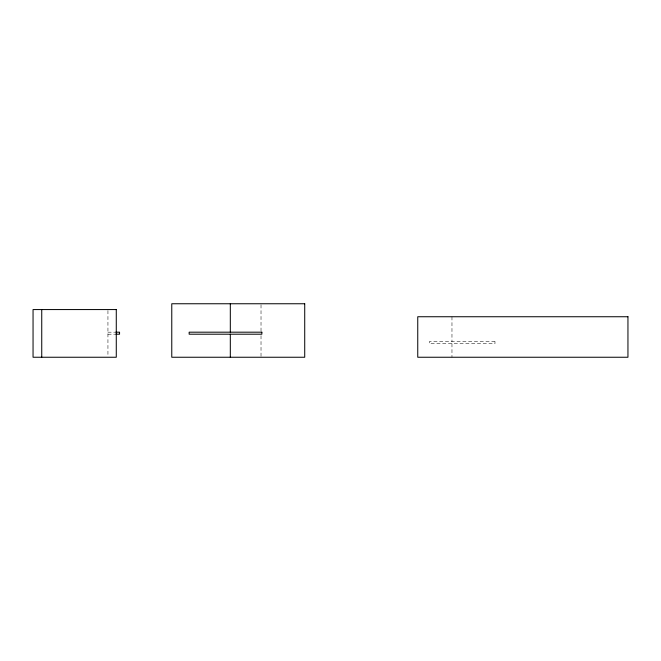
<?xml version="1.0" encoding="UTF-8"?>
<svg xmlns="http://www.w3.org/2000/svg" width="661" height="661" viewBox="0 0 661 661"><rect width="100%" height="100%" fill="white"/><g stroke="black" fill="none" stroke-linecap="round" stroke-linejoin="round"><path stroke-width="0.5" stroke-dasharray="3.31 2.48" d="M107.941 332.186L114.717 332.186M107.941 334.202L114.717 334.202M451.967 316.743L451.967 341.663M451.967 343.679L451.967 357.246M261.021 304.787L261.021 331.525M261.021 335.639L261.021 357.246M107.941 310.571L107.941 356.246M494.982 341.663L429.262 341.663L429.262 343.679L494.982 343.679L494.982 341.663"/><path stroke-width="0.99" d="M115.683 332.186L119.55 332.186L119.55 334.202L115.683 334.202M230.317 303.754L230.317 332.186M230.317 334.202L230.317 357.246M41.742 309.563L41.742 357.246M304.721 303.754L171.769 303.754L171.769 357.246L304.721 357.246L304.721 303.754M116.278 309.563L33.05 309.563L33.05 357.246L116.278 357.246L116.278 309.563M627.95 316.743L417.752 316.743L417.752 357.246L627.95 357.246L627.95 316.743M261.847 332.186L189.153 332.186L189.153 334.202L261.847 334.202L261.847 332.186"/></g></svg>
